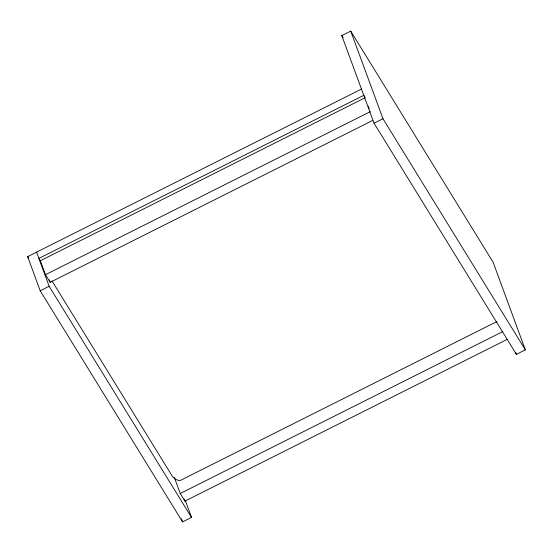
<?xml version="1.0" encoding="UTF-8"?>
<svg xmlns="http://www.w3.org/2000/svg" width="553" height="553" viewBox="0 0 553 553"><rect width="100%" height="100%" fill="white"/><g stroke="black" fill="none" stroke-linecap="round" stroke-linejoin="round"><path stroke-width="0.83" d="M341.795 35.586L350.733 31.099L493.103 262.226L525.35 349.862L516.412 354.349L374.042 123.222L341.795 35.586L343.157 37.791M185.366 500.679L191.518 517.414L182.587 521.901L40.21 290.774L27.65 256.633L361.482 89.081M372.743 120.416L50.164 282.32L45.464 274.696L40.334 260.753L365.229 97.687M45.464 274.696L370.358 111.63M40.21 290.774L49.148 286.295L36.588 252.147M374.042 123.222L382.98 118.743L350.733 31.099M497.029 321.5L180.257 480.488C177.271 480.771 174.561 478.739 172.584 476.665L51.982 280.883M507.523 339.217L184.944 501.122L180.25 493.497L502.829 331.593M382.98 118.743L525.35 349.862M364.869 97.1L363.784 95.337L38.89 258.41L40.334 260.753M49.148 286.295L191.518 517.414M27.65 256.633L28.556 258.099M515.831 352.752L516.412 354.349M368.36 106.204L369.217 108.533M184.087 498.799L184.944 501.122M174.299 477.336L180.25 493.497M181.419 518.721L182.587 521.901M49.265 279.894L50.164 282.32"/></g></svg>
